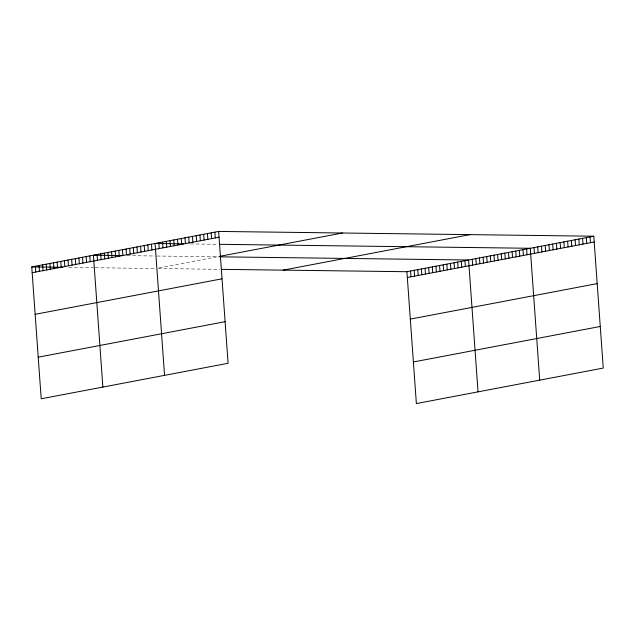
<?xml version="1.0" encoding="UTF-8"?>
<svg xmlns="http://www.w3.org/2000/svg" width="635" height="635" viewBox="0 0 635 635"><rect width="100%" height="100%" fill="white"/><g stroke="black" fill="none" stroke-linecap="round" stroke-linejoin="round"><path stroke-width="0.48" stroke-dasharray="3.17 2.38" d="M159.179 267.819L220.853 256.103M190.468 243.943L216.995 244.284M127.024 255.635L155.321 256M157.091 256.024L219.869 256.826M68.89 267.398L93.655 267.716M95.425 267.74L155.551 268.51M158.194 268.541L219.773 269.327"/><path stroke-width="0.95" d="M218.63 231.426L228.084 363.284L41.204 398.788L31.75 266.922L218.63 231.426L593.796 236.212L603.25 368.078L416.369 403.574L406.916 271.716L593.796 236.212M32.163 272.709L219.043 237.212M220.853 256.103L342.44 233.005M35.147 314.317L222.028 278.813M283.115 270.137L469.995 234.632M407.329 277.503L594.209 241.998M38.219 357.18L225.1 321.683M410.313 319.111L597.194 283.607M413.385 361.974L600.265 326.469M183.388 243.856L155.091 243.491L164.544 375.356M219.647 244.316L530.257 248.285L539.71 380.143M122.603 255.58L93.424 255.206L102.87 387.072M219.869 256.826L468.59 260.001L478.036 391.858M31.75 266.922L62.698 267.319M221.536 269.351L406.916 271.716M590.058 236.926L590.479 242.713M586.319 237.633L586.74 243.419M582.589 238.347L583.001 244.134M578.85 239.054L579.263 244.84M575.112 239.768L575.524 245.554M571.373 240.474L571.786 246.261M567.634 241.181L568.047 246.975M563.896 241.895L564.309 247.682M560.157 242.602L560.578 248.388M556.419 243.316L556.839 249.103M552.68 244.023L553.101 249.809M548.95 244.737L549.362 250.523M545.211 245.443L545.624 251.23M541.472 246.158L541.885 251.944M537.734 246.864L538.147 252.651M533.995 247.579L534.408 253.365M526.629 248.976L527.042 254.762M523.002 249.666L523.415 255.453M519.374 250.349L519.787 256.143M515.747 251.039L516.16 256.826M512.12 251.73L512.532 257.516M508.492 252.42L508.905 258.207M504.865 253.111L505.277 258.897M501.237 253.802L501.65 259.588M497.61 254.484L498.023 260.271M493.982 255.175L494.395 260.961M490.355 255.865L490.768 261.652M486.728 256.556L487.14 262.342M483.1 257.246L483.513 263.033M479.473 257.929L479.885 263.723M475.845 258.62L476.258 264.406M472.218 259.31L472.631 265.097M464.963 260.691L465.376 266.478M461.335 261.382L461.748 267.168M457.7 262.065L458.121 267.859M454.073 262.755L454.493 268.541M450.445 263.446L450.866 269.232M446.818 264.136L447.238 269.923M443.19 264.827L443.611 270.613M439.563 265.517L439.984 271.304M435.935 266.2L436.356 271.986M432.308 266.89L432.721 272.677M428.681 267.581L429.093 273.367M425.053 268.272L425.466 274.058M421.426 268.962L421.838 274.749M417.798 269.645L418.211 275.439M414.171 270.335L414.584 276.122M410.543 271.026L410.956 276.812M214.892 232.132L215.313 237.919M211.153 232.847L211.574 238.633M207.423 233.553L207.835 239.339M203.684 234.267L204.097 240.054M199.946 234.974L200.358 240.76M196.207 235.68L196.62 241.475M192.468 236.395L192.881 242.181M188.73 237.101L189.143 242.887M184.991 237.815L185.412 243.602M181.253 238.522L181.673 244.308M177.522 239.236L177.935 245.023M173.784 239.943L174.196 245.729M170.045 240.657L170.458 246.444M166.306 241.363L166.719 247.15M162.568 242.078L162.981 247.864M158.829 242.784L159.242 248.571M151.463 244.181L151.876 249.968M147.836 244.872L148.249 250.658M144.208 245.562L144.621 251.349M140.581 246.253L140.994 252.039M136.954 246.944L137.366 252.73M133.326 247.626L133.739 253.413M129.699 248.317L130.111 254.103M126.071 249.007L126.484 254.794M122.444 249.698L122.857 255.484M118.816 250.388L119.229 256.175M115.189 251.071L115.602 256.865M111.562 251.762L111.974 257.548M107.934 252.452L108.347 258.239M104.307 253.143L104.719 258.929M100.679 253.833L101.092 259.62M97.052 254.524L97.465 260.31M89.797 255.897L90.21 261.683M86.169 256.588L86.582 262.374M82.534 257.278L82.955 263.065M78.907 257.969L79.327 263.755M75.279 258.659L75.7 264.446M71.652 259.342L72.072 265.128M68.024 260.033L68.445 265.819M64.397 260.723L64.818 266.51M60.77 261.414L61.19 267.2M57.142 262.104L57.563 267.891M53.515 262.787L53.927 268.581M49.887 263.477L50.3 269.264M46.26 264.168L46.672 269.954M42.632 264.858L43.045 270.645M39.005 265.549L39.418 271.335M35.377 266.24L35.79 272.026"/></g></svg>
